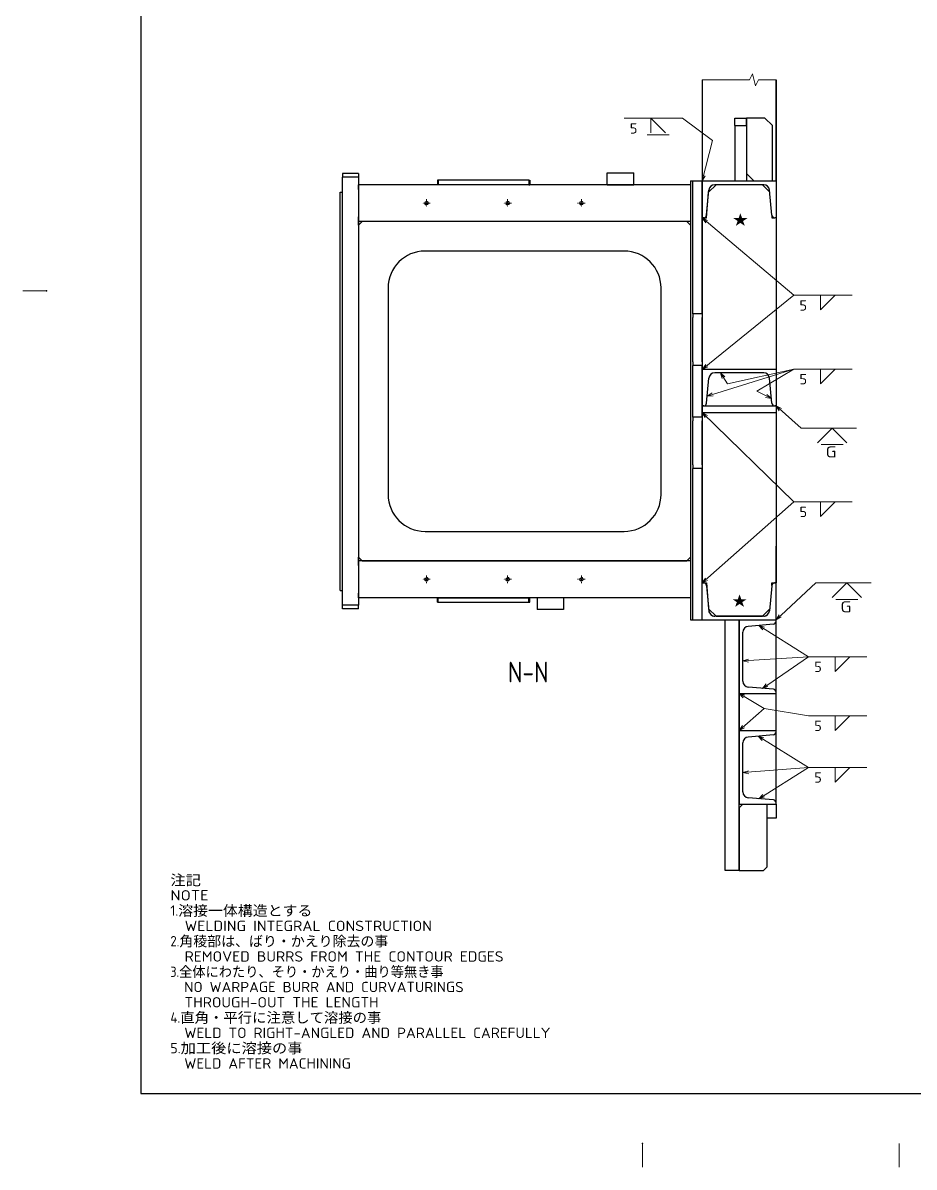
# Model space of a CAD drawing. Extents: x 0 to 1248, y -10 to 833.
# Drawn here: x 0 to 302.1, y 0 to 387.8 of the extents above; entities that cross this region are included whole.
import ezdxf
from ezdxf.enums import TextEntityAlignment as Align

# ---------------------------------------------------------------- set-up
doc = ezdxf.new("R2010")
doc.units = 0
doc.linetypes.add('DASHDOT', pattern=[18.5, 12, -3, 0.5, -3])
doc.layers.get('0').update_dxf_attribs({"lineweight": 13})
doc.styles.get("Standard").update_dxf_attribs({"font": 'isocp.shx'})

msp = doc.modelspace()

# ---------------------------------------------------------------- linework, layer by layer
at = {"color": 7, "lineweight": 25}
for p, q in [((40, 816), (40, 25)), ((230.3073, 368.5358), (230.3073, 334.2386)), ((255.3073, 368.5358), (255.3073, 334.2386)), ((255.3073, 334.2386), (255.3073, 368.5358)), ((241.3073, 355.4886), (245.3073, 355.4886)), ((241.3073, 352.9886), (241.3073, 355.4886)), ((241.3073, 352.9886), (241.3073, 334.2386)), ((241.3073, 352.9886), (245.3073, 352.9886)), ((245.3073, 352.9886), (245.3073, 355.4886)), ((251.5573, 355.4886), (245.3073, 355.4886)), ((245.3073, 355.4886), (245.3073, 336.7386)), ((245.3073, 352.9886), (245.3073, 334.2386)), ((251.5573, 355.4886), (254.0573, 352.9886)), ((254.0573, 334.2386), (254.0573, 352.9886)), ((113.8073, 336.7386), (108.3073, 336.7386)), ((108.3073, 336.7386), (108.3073, 335.4886)), ((113.8073, 335.4886), (108.3073, 335.4886)), ((108.3073, 190.4886), (108.3073, 335.4886)), ((113.8073, 336.7386), (113.8073, 335.4886)), ((113.8073, 335.4886), (113.8073, 190.4886)), ((140.5573, 334.4886), (140.5573, 332.9886)), ((140.8073, 334.4886), (140.5573, 334.4886)), ((140.8073, 334.4886), (140.8073, 332.9886)), ((171.5573, 334.4886), (140.8073, 334.4886)), ((171.5573, 334.4886), (171.5573, 332.9886)), ((171.5573, 334.4886), (171.8073, 334.4886)), ((171.8073, 334.4886), (171.8073, 332.9886)), ((198.0573, 336.9886), (207.0573, 336.9886)), ((198.0573, 332.9886), (198.0573, 336.9886)), ((207.0573, 332.9886), (207.0573, 336.9886)), ((226.3073, 334.2386), (227.0573, 334.2386)), ((226.3073, 334.2386), (226.3073, 185.4886)), ((227.0573, 334.2386), (230.3073, 334.2386)), ((227.0573, 289.2386), (227.0573, 334.2386)), ((230.3073, 289.2386), (230.3073, 334.2386)), ((230.3073, 334.2386), (230.3073, 321.7386)), ((230.3073, 334.2386), (255.3073, 334.2386)), ((230.3073, 334.2386), (241.3073, 334.2386)), ((241.3073, 334.2386), (245.3073, 334.2386)), ((245.3073, 336.7386), (247.8073, 334.2386)), ((245.3073, 334.2386), (247.8073, 334.2386)), ((247.8073, 334.2386), (254.0573, 334.2386)), ((254.0573, 334.2386), (255.3073, 334.2386)), ((255.3073, 334.2386), (255.3073, 321.7386)), ((255.3073, 334.2386), (255.3073, 321.7386)), ((107.5573, 195.4886), (107.5573, 330.4886)), ((107.5573, 330.4886), (108.3073, 330.4886)), ((140.5573, 332.9886), (113.8073, 332.9886)), ((113.8073, 331.3886), (113.8073, 332.9886)), ((113.8073, 331.3886), (113.8073, 322.0886)), ((140.8073, 332.9886), (140.5573, 332.9886)), ((171.5573, 332.9886), (140.8073, 332.9886)), ((171.5573, 332.9886), (171.8073, 332.9886)), ((226.3073, 332.9886), (171.8073, 332.9886)), ((198.0573, 332.9886), (207.0573, 332.9886)), ((231.6902, 321.7386), (232.4557, 330.4886)), ((231.7701, 322.6515), (232.5147, 331.163)), ((232.4557, 330.4886), (234.9557, 332.9886)), ((232.4557, 330.4886), (232.5147, 331.163)), ((251.1076, 332.9886), (234.5071, 332.9886)), ((250.6589, 332.9886), (253.1589, 330.4886)), ((253.8446, 322.6515), (253.0999, 331.163)), ((113.8073, 320.4886), (113.8073, 322.0886)), ((253.8456, 322.6405), (253.9245, 321.7386)), ((226.3073, 320.4886), (113.8073, 320.4886)), ((115.0573, 320.4886), (113.8073, 319.2386)), ((113.8073, 319.2386), (113.8073, 320.4886)), ((113.8073, 319.2386), (113.8073, 206.7386)), ((226.3073, 319.2386), (225.0573, 320.4886)), ((230.7739, 321.7386), (230.3073, 321.7386)), ((230.3073, 321.7386), (230.3073, 270.4886)), ((230.7842, 321.7386), (231.6902, 321.7386)), ((253.9245, 321.7386), (254.8304, 321.7386)), ((255.3073, 321.7386), (254.8408, 321.7386)), ((255.3073, 321.7386), (255.3073, 197.9886)), ((203.8073, 310.4886), (136.3073, 310.4886)), ((123.8073, 297.9886), (123.8073, 227.9886)), ((216.3073, 227.9886), (216.3073, 297.9886)), ((227.0573, 289.2386), (227.0573, 287.9886)), ((230.3073, 289.2386), (227.0573, 289.2386)), ((227.0573, 272.9886), (227.0573, 287.9886)), ((230.3073, 289.2386), (230.3073, 287.9886)), ((230.3073, 272.9886), (230.3073, 287.9886)), ((227.0573, 272.9886), (227.0573, 271.7386)), ((227.0573, 254.2386), (227.0573, 271.7386)), ((230.3073, 271.7386), (227.0573, 271.7386)), ((230.3073, 272.9886), (230.3073, 271.7386)), ((230.3073, 254.2386), (230.3073, 271.7386)), ((230.3073, 270.4886), (230.3073, 257.9886)), ((230.3073, 270.4886), (255.3073, 270.4886)), ((251.1076, 269.2386), (234.5071, 269.2386)), ((255.3073, 270.4886), (255.3073, 257.9886)), ((231.7701, 258.9015), (232.5147, 267.413)), ((253.8446, 258.9015), (253.0999, 267.413)), ((230.7739, 257.9886), (230.3073, 257.9886)), ((230.3073, 257.9886), (230.3073, 255.7386)), ((230.3073, 257.9886), (255.3073, 257.9886)), ((255.3073, 257.9886), (254.8408, 257.9886)), ((255.3073, 257.9886), (255.3073, 255.7386)), ((227.0573, 254.2386), (227.0573, 252.9886)), ((230.3073, 254.2386), (227.0573, 254.2386)), ((227.0573, 237.9886), (227.0573, 252.9886)), ((230.3073, 255.7386), (230.3073, 197.9886)), ((230.3073, 255.7386), (255.3073, 255.7386)), ((230.3073, 254.2386), (230.3073, 252.9886)), ((230.3073, 237.9886), (230.3073, 252.9886)), ((227.0573, 237.9886), (227.0573, 236.7386)), ((227.0573, 185.4886), (227.0573, 236.7386)), ((230.3073, 236.7386), (227.0573, 236.7386)), ((230.3073, 237.9886), (230.3073, 236.7386)), ((230.3073, 185.4886), (230.3073, 236.7386)), ((136.3073, 215.4886), (203.8073, 215.4886)), ((255.3073, 199.2386), (255.3073, 210.4886)), ((113.8073, 206.7386), (115.0573, 205.4886)), ((113.8073, 205.4886), (113.8073, 206.7386)), ((226.3073, 206.7386), (225.0573, 205.4886)), ((226.3073, 205.4886), (113.8073, 205.4886)), ((113.8073, 203.8886), (113.8073, 205.4886)), ((113.8073, 203.8886), (113.8073, 194.5886)), ((115.0573, 205.4886), (225.0573, 205.4886)), ((230.3073, 185.4886), (230.3073, 197.9886)), ((230.7739, 197.9886), (230.3073, 197.9886)), ((230.3073, 197.9886), (231.6902, 197.9886)), ((231.6902, 197.9886), (232.4557, 189.2386)), ((253.8455, 197.0858), (253.9245, 197.9886)), ((253.9245, 197.9886), (255.3073, 197.9886)), ((255.3073, 197.9886), (254.8408, 197.9886)), ((255.3073, 197.9886), (255.3073, 199.2386)), ((255.3073, 185.4886), (255.3073, 197.9886)), ((255.3073, 185.4886), (255.3073, 197.9886)), ((107.5573, 195.4886), (108.3073, 195.4886)), ((113.8073, 192.9886), (113.8073, 194.5886)), ((231.7701, 197.0758), (232.5147, 188.5643)), ((253.8446, 197.0758), (253.0999, 188.5643)), ((113.8073, 190.4886), (108.3073, 190.4886)), ((108.3073, 189.2386), (108.3073, 190.4886)), ((226.3073, 192.9886), (113.8073, 192.9886)), ((113.8073, 189.2386), (113.8073, 190.4886)), ((140.5573, 192.9886), (140.8073, 192.9886)), ((140.5573, 191.4886), (140.5573, 192.9886)), ((140.5573, 191.4886), (140.8073, 191.4886)), ((140.8073, 191.4886), (140.8073, 192.9886)), ((140.8073, 192.9886), (171.5573, 192.9886)), ((140.8073, 191.4886), (171.5573, 191.4886)), ((171.5573, 191.4886), (171.5573, 192.9886)), ((171.5573, 192.9886), (171.8073, 192.9886)), ((171.5573, 191.4886), (171.8073, 191.4886)), ((171.8073, 191.4886), (171.8073, 192.9886)), ((174.3073, 192.9886), (174.3073, 188.9886)), ((183.3073, 192.9886), (183.3073, 188.9886)), ((113.8073, 189.2386), (108.3073, 189.2386)), ((183.3073, 188.9886), (174.3073, 188.9886)), ((232.4557, 189.2386), (234.9557, 186.7386)), ((232.4558, 189.2383), (232.5147, 188.5643)), ((251.1076, 186.7386), (234.5071, 186.7386)), ((234.9554, 186.7386), (234.5071, 186.7386)), ((234.9557, 186.7386), (250.6589, 186.7386)), ((250.6589, 186.7386), (253.1589, 189.2386)), ((251.1076, 186.7386), (250.6589, 186.7386)), ((226.3073, 185.4886), (227.0573, 185.4886)), ((227.0573, 185.4886), (230.3073, 185.4886)), ((230.3073, 185.4886), (255.3073, 185.4886)), ((238.0573, 100.4886), (238.0573, 185.4886)), ((238.0573, 185.4886), (242.8073, 185.4886)), ((242.8073, 100.4886), (242.8073, 185.4886)), ((242.8073, 185.4886), (242.8073, 160.4886)), ((242.8073, 185.4886), (255.3073, 185.4886)), ((254.3945, 184.0259), (245.883, 183.2812)), ((255.3073, 122.9886), (255.3073, 185.4886)), ((255.3073, 185.0221), (255.3073, 185.4886)), ((255.3073, 185.0092), (255.3073, 185.0221)), ((244.0573, 164.6884), (244.0573, 181.2889)), ((242.8073, 160.4886), (242.8073, 147.9886)), ((242.8073, 160.4886), (255.3073, 160.4886)), ((254.3945, 161.9514), (245.883, 162.696)), ((255.3073, 160.9666), (255.3073, 160.9552)), ((255.3073, 160.4886), (255.3073, 160.9552)), ((242.8073, 147.9886), (242.8073, 122.9886)), ((242.8073, 147.9886), (255.3073, 147.9886)), ((255.3073, 147.5221), (255.3073, 147.9886)), ((255.3073, 147.5106), (255.3073, 147.5221)), ((244.0573, 127.1884), (244.0573, 143.7889)), ((254.3945, 146.5259), (245.883, 145.7812)), ((254.3945, 124.4514), (245.883, 125.196)), ((242.8073, 122.9886), (255.3073, 122.9886)), ((244.0573, 122.9886), (242.8073, 121.7386)), ((242.8073, 121.7386), (242.8073, 100.4886)), ((252.3073, 101.7386), (252.3073, 122.9886)), ((255.3073, 123.468), (255.3073, 123.4552)), ((255.3073, 122.9886), (255.3073, 123.4552)), ((255.3073, 122.9886), (255.3073, 118.2386)), ((255.3073, 118.2386), (252.3072, 118.2386)), ((252.3073, 101.7386), (251.0573, 100.4886)), ((242.8073, 100.4886), (238.0573, 100.4886)), ((242.8073, 100.4886), (251.0573, 100.4886)), ((40, 25), (1164, 25))]:
    msp.add_line(p, q, dxfattribs=at)
at = {"color": 7, "lineweight": 13}
for p, q in [((203.8073, 355.4886), (223.6006, 355.4886)), ((232.6745, 330.7074), (232.6745, 331.7895)), ((252.9402, 330.7072), (252.9402, 331.7895)), ((231.6902, 321.7404), (231.6902, 322.0882)), ((253.9245, 321.7386), (253.9245, 322.0882)), ((230.3073, 321.7386), (261.3073, 295.4886)), ((0, 297), (8, 297)), ((230.3365, 270.4624), (261.3073, 295.4886)), ((261.3073, 295.4886), (281.1006, 295.4886)), ((231.9849, 261.3566), (261.3073, 270.4886)), ((261.3073, 270.4886), (281.1006, 270.4886)), ((255.3073, 257.9886), (263.8073, 250.4886)), ((230.3073, 255.7386), (261.3073, 225.4886)), ((263.8073, 250.4886), (282.589, 250.4886)), ((230.3073, 197.9886), (261.3073, 225.4886)), ((261.3073, 225.4886), (281.1006, 225.4886)), ((231.6902, 197.6391), (231.6902, 197.9886)), ((253.9245, 197.6391), (253.9245, 197.9886)), ((255.3073, 185.4886), (268.8073, 197.9886)), ((268.8073, 197.9886), (287.589, 197.9886)), ((232.6745, 188.1878), (232.6745, 189.0198)), ((252.9402, 187.9378), (252.9402, 189.0199)), ((249.4255, 183.5912), (266.3073, 172.9886)), ((244.0573, 171.5554), (266.3073, 172.9886)), ((250.658, 162.2783), (266.3073, 172.9886)), ((266.3073, 172.9886), (286.1006, 172.9886)), ((242.8073, 147.9886), (251.3073, 155.4886)), ((266.3073, 152.9886), (286.1006, 152.9886)), ((249.2234, 146.0735), (266.3073, 135.4886)), ((244.0573, 133.7012), (266.3073, 135.4886)), ((249.4968, 124.8799), (266.3073, 135.4886)), ((266.3073, 135.4886), (286.1006, 135.4886)), ((210, 0), (210, 8)), ((297, 0), (297, 8))]:
    msp.add_line(p, q, dxfattribs=at)
at = {"color": 7, "linetype": 'DASHDOT', "lineweight": 13, "ltscale": 0.064375}
for p, q in [((138.0948, 326.7386), (135.5198, 326.7386)), ((136.8073, 328.0261), (136.8073, 325.4511)), ((165.5948, 326.7386), (163.0198, 326.7386)), ((164.3073, 328.0261), (164.3073, 325.4511)), ((190.5948, 326.7386), (188.0198, 326.7386)), ((189.3073, 328.0261), (189.3073, 325.4511)), ((138.0948, 199.2386), (135.5198, 199.2386)), ((136.8073, 200.5261), (136.8073, 197.9511)), ((165.5948, 199.2386), (163.0198, 199.2386)), ((164.3073, 200.5261), (164.3073, 197.9511)), ((190.5948, 199.2386), (188.0198, 199.2386)), ((189.3073, 200.5261), (189.3073, 197.9511))]:
    msp.add_line(p, q, dxfattribs=at)
at = {"color": 7, "lineweight": 13}
for points in [[(230.3073, 368.5358), (246.3073, 368.5358), (247.3073, 370.5358), (248.3073, 366.5358), (249.3073, 368.5358), (255.3073, 368.5358)], [(230.3073, 368.5358), (246.3073, 368.5358), (247.3073, 370.5358), (248.3073, 366.5358), (249.3073, 368.5358), (255.3073, 368.5358)], [(212.8278, 350.5166), (212.8278, 355.4886), (217.7999, 350.5166)], [(230.3073, 334.2386), (233.8073, 347.9886), (223.6006, 355.4886)], [(211.5848, 349.8951), (215.3139, 349.8951), (219.0429, 349.8951)], [(230.2823, 336.2385), (230.3073, 334.2386), (231.2855, 335.9831)], [(232.1162, 320.8853), (230.3073, 321.7386), (231.4471, 320.0952)], [(231.5137, 272.0792), (230.3365, 270.4624), (232.1644, 271.274)], [(236.4903, 269.2386), (238.8073, 265.4886), (261.3073, 270.4886)], [(237.9461, 267.8673), (236.4903, 269.2386), (237.0654, 267.3231)], [(253.7071, 260.4734), (248.8073, 262.9886), (261.3073, 270.4886)], [(233.6754, 262.4252), (231.9849, 261.3566), (233.9833, 261.4368)], [(251.752, 260.8952), (253.7071, 260.4734), (252.2248, 261.8162)], [(257.0984, 257.0986), (255.3073, 257.9886), (256.4134, 256.3223)], [(232.0515, 254.7599), (230.3073, 255.7386), (231.3285, 254.019)], [(269.3303, 245.5166), (274.3023, 250.4886), (279.2743, 245.5166)], [(270.5733, 244.8951), (274.3023, 244.8951), (278.0313, 244.8951)], [(231.409, 199.6579), (230.3073, 197.9886), (232.096, 198.8834)], [(274.3303, 193.0166), (279.3023, 197.9886), (284.2743, 193.0166)], [(275.5733, 192.3951), (279.3023, 192.3951), (283.0313, 192.3951)], [(256.3732, 187.181), (255.3073, 185.4886), (257.0765, 186.4213)], [(251.3368, 183.0021), (249.4255, 183.5912), (250.7862, 182.1254)], [(245.9519, 172.1961), (244.0573, 171.5554), (246.0185, 171.163)], [(251.9599, 163.7965), (250.658, 162.2783), (252.5446, 162.9422)], [(242.8073, 160.4886), (251.3073, 155.4886), (266.3073, 152.9886)], [(244.7349, 159.9553), (242.8073, 160.4886), (244.21, 159.063)], [(243.9134, 149.6549), (242.8073, 147.9886), (244.5984, 148.8786)], [(251.1382, 145.496), (249.2234, 146.0735), (250.593, 144.616)], [(245.9415, 134.3719), (244.0573, 133.7012), (246.0244, 133.3399)], [(250.8543, 126.3486), (249.4968, 124.8799), (251.4068, 125.4731)]]:
    msp.add_lwpolyline(points, dxfattribs=at)
for points in [[(270.3278, 295.4886), (275.2999, 295.4886), (270.3278, 290.5166)], [(270.3278, 270.4886), (275.2999, 270.4886), (270.3278, 265.5166)], [(270.3278, 225.4886), (275.2999, 225.4886), (270.3278, 220.5166)], [(275.3278, 172.9886), (280.2999, 172.9886), (275.3278, 168.0166)], [(275.3278, 152.9886), (280.2999, 152.9886), (275.3278, 148.0166)], [(275.3278, 135.4886), (280.2999, 135.4886), (275.3278, 130.5166)]]:
    msp.add_lwpolyline(points, close=True, dxfattribs=at)
at = {"color": 7, "lineweight": 25}
for centre in [(136.8073, 326.7386), (164.3073, 326.7386), (189.3073, 326.7386), (136.8073, 199.2386), (164.3073, 199.2386), (189.3073, 199.2386)]:
    msp.add_circle(centre, 0.5375, dxfattribs=at)
at = {"color": 7, "lineweight": 13}
for centre in [(8, 297), (210, 8)]:
    msp.add_circle(centre, 0.1, dxfattribs=at)
at = {"color": 7, "lineweight": 25}
for centre, radius, start, end in [((234.5071, 330.9886), 2, 90, 175), ((251.1076, 330.9886), 2, 5, 90), ((230.7739, 322.7386), 1, 270, 355), ((230.7739, 322.7386), 1, 287.010671, 354.01251), ((254.8408, 322.7386), 1, 185, 270), ((254.8408, 322.7386), 1, 185.000031, 203.603348), ((254.8408, 322.7386), 1, 207.651551, 236.200902), ((230.7739, 322.7387), 1, 270.000152, 282.042536), ((136.3073, 297.9886), 12.5, 90, 180), ((203.8073, 297.9886), 12.5, 0, 90), ((234.5071, 267.2386), 2, 90, 175), ((251.1076, 267.2386), 2, 5, 90), ((230.7739, 258.9886), 1, 270, 355), ((254.8408, 258.9886), 1, 185, 270), ((136.3073, 227.9886), 12.5, 180, 270), ((203.8073, 227.9886), 12.5, 270, 0), ((230.7739, 196.9886), 1, 5, 90), ((230.7739, 196.9886), 1, 6.072789, 88.984759), ((254.8408, 196.9886), 1, 90, 175), ((254.8408, 196.9886), 1, 91.015243, 174.999989), ((234.5071, 188.7386), 2, 185, 270), ((234.5071, 188.7386), 2, 185.000005, 203.604228), ((234.5071, 188.7386), 2, 233.854943, 249.78206), ((234.5071, 188.7386), 2, 255.739627, 269.999974), ((251.1076, 188.7386), 2, 270, 355), ((251.1076, 188.7386), 2, 270.000011, 286.409808), ((251.1076, 188.7386), 2, 293.948732, 305.53779), ((246.0573, 181.2889), 2, 95, 180), ((254.3073, 185.0221), 1, 275, 0), ((246.0573, 164.6884), 2, 180, 265), ((254.3073, 160.9552), 1, 360, 85), ((254.3073, 147.5221), 1, 275, 0), ((246.0573, 143.7889), 2, 95, 180), ((246.0573, 127.1884), 2, 180, 265), ((254.3073, 123.4552), 1, 360, 85)]:
    msp.add_arc(centre, radius, start, end, dxfattribs=at)
at = {"color": 7, "lineweight": 13}
for centre in [(136.8073, 326.7386), (164.3073, 326.7386), (189.3073, 326.7386), (136.8073, 199.2386), (164.3073, 199.2386), (189.3073, 199.2386)]:
    msp.add_arc(centre, 0.625, 169.999993, 100.000014, dxfattribs=at)

# ---------------------------------------------------------------- texts
for s, height, width, p, p2 in [('5', 3.5, 0.913975, (205.7323, 350.3094), (208.3219, 350.3094)), ('★', 3.5, 2.071676, (240.6133, 319.3546), (245.7925, 319.3546)), ('5', 3.5, 0.913975, (263.2323, 290.3094), (265.8219, 290.3094)), ('5', 3.5, 0.913975, (263.2323, 265.3094), (265.8219, 265.3094)), ('G', 3.729, 1.166667, (272.127, 240.5446), (275.856, 240.5446)), ('5', 3.5, 0.913975, (263.2323, 220.3094), (265.8219, 220.3094)), ('★', 3.5, 2.071676, (240.3519, 190.177), (245.531, 190.177)), ('G', 3.729, 1.166667, (277.127, 188.0446), (280.856, 188.0446)), ('N-N', 7, 0.626573, (164.415, 164.2809), (178.1996, 164.2809)), ('5', 3.5, 0.913975, (268.2323, 167.8094), (270.8219, 167.8094)), ('5', 3.5, 0.913975, (268.2323, 147.8094), (270.8219, 147.8094)), ('5', 3.5, 0.913975, (268.2323, 130.3095), (270.8219, 130.3095)), ('注記', 3.5, 1.883342, (50, 95.5491), (60.3584, 95.5491)), ('NOTE', 3.5, 1.01051, (50, 90.3699), (62.9682, 90.3699)), ('1.溶接一体構造とする', 3.5, 1.527938, (50, 85.1907), (98.1301, 85.1907)), ('  WELDING INTEGRAL CONSTRUCTION', 3.5, 0.906165, (50, 80.0116), (138.6532, 80.0116)), ('2.角稜部は、ばり・かえり除去の事', 3.5, 1.492205, (50, 74.8324), (123.8642, 74.8324)), ('  REMOVED BURRS FROM THE CONTOUR EDGES', 3.5, 0.86774, (50, 69.6532), (162.9509, 69.6532)), ('3.全体にわたり、そり・かえり・曲り等無き事', 3.5, 1.435946, (50, 64.474), (142.6185, 64.474)), ('  NO WARPAGE BURR AND CURVATURINGS ', 3.5, 0.861011, (50, 59.2948), (151.7428, 59.2948)), ('  THROUGH-OUT THE LENGTH', 3.5, 0.871691, (50, 54.1156), (120.6069, 54.1156)), ('4.直角・平行に注意して溶接の事', 3.5, 1.538442, (50, 48.9364), (121.5376, 48.9364)), ('  WELD TO RIGHT-ANGLED AND PARALLEL CAREFULLY', 3.5, 0.881407, (50, 43.7572), (178.8324, 43.7572)), ('5.加工後に溶接の事', 3.5, 1.570936, (50, 38.578), (94.7717, 38.578)), ('  WELD AFTER MACHINING', 3.5, 0.873988, (50, 33.3988), (111.1792, 33.3988))]:
    msp.add_text(s, height=height, dxfattribs=dict(at, width=width)).set_placement(p, p2, align=Align.FIT)

doc.saveas('drawing.dxf')
